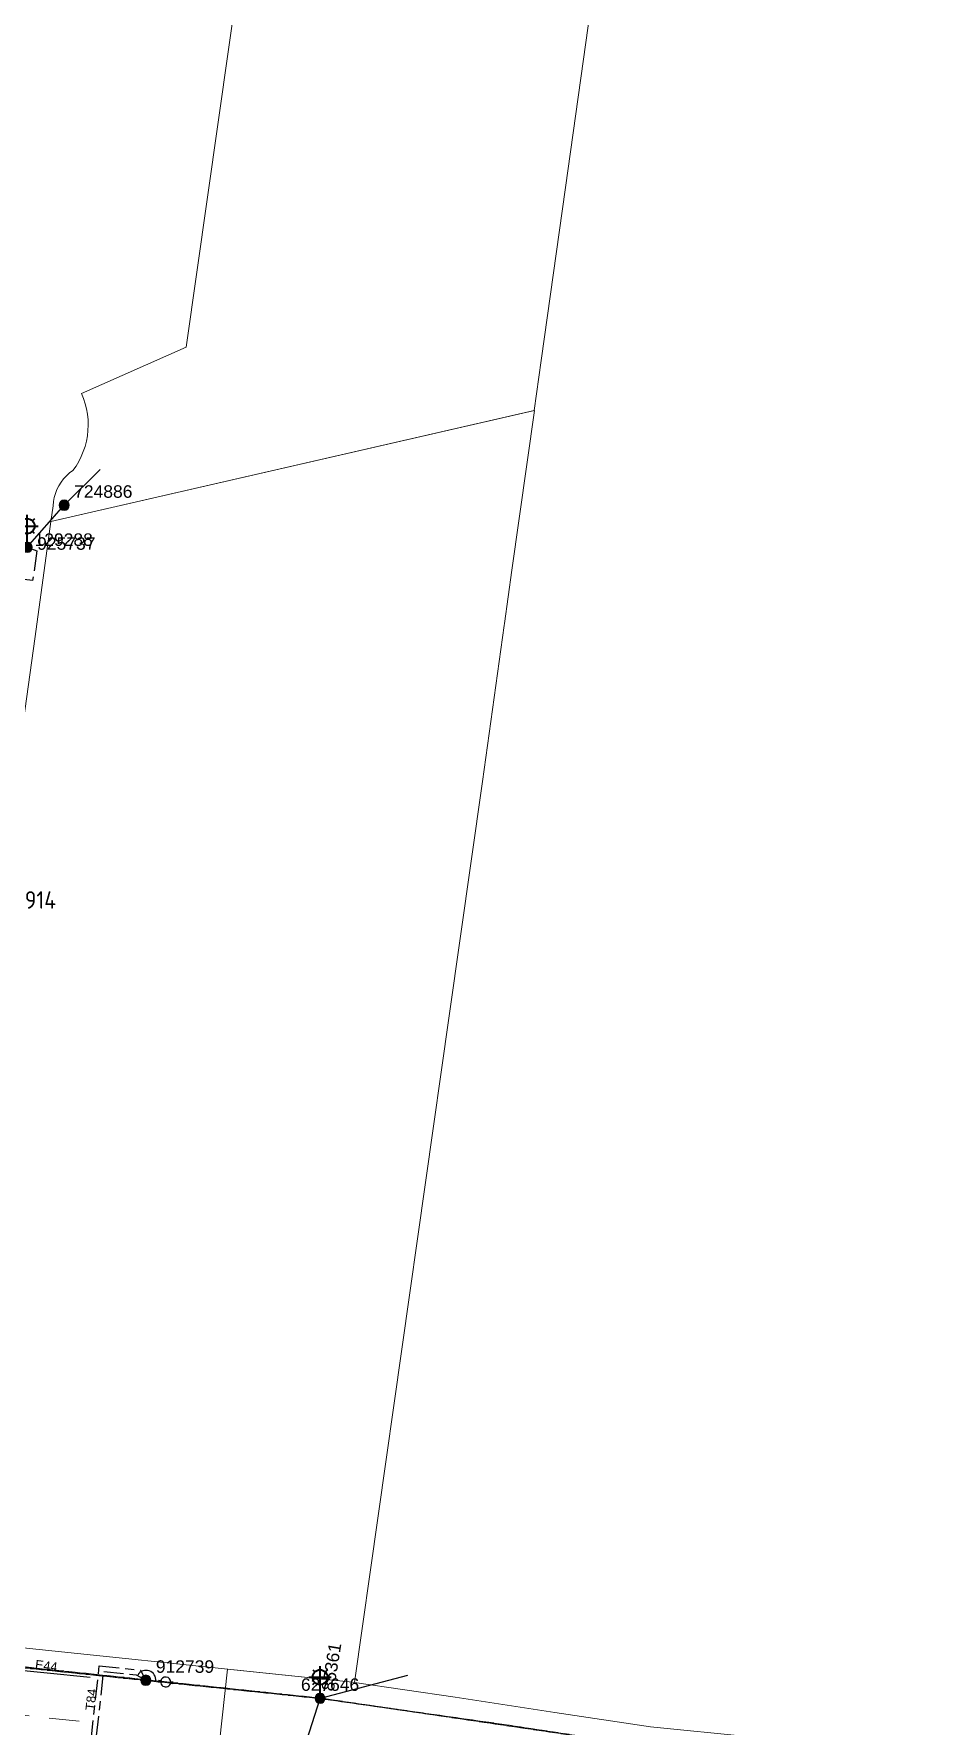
# Model space of a CAD drawing. Header units: metres. Extents: x 276563 to 554027, y 6210407 to 12421560.
# Drawn here: x 277182.7 to 277361, y 6210752 to 6211090.7 of the extents above; entities that cross this region are included whole.
import ezdxf
from ezdxf.enums import TextEntityAlignment as Align

# ---------------------------------------------------------------- set-up
doc = ezdxf.new("R2010")
doc.units = ezdxf.units.M
for name, pattern in [('Cable Exist OH', [1, 1, 0]), ('Cable Exist UG', [8.2, 4, -1.2, 1.8, -1.2]), ('Dash', [5, 3, -2])]:
    doc.linetypes.add(name, pattern=pattern)
doc.layers.get('0').update_dxf_attribs({"color": 6})
for name, color, linetype, lineweight in [('Cadastre Buildings_SP_EXT', 9, 'Continuous', 5), ('Cadastre Land Parcels_SP_EXT', 9, 'Continuous', 5), ('Cadastre Roads_SP_EXT', 9, 'Continuous', 5)]:
    doc.layers.add(name, color=color, linetype=linetype, lineweight=lineweight)
for name, color, linetype in [('Equip_SP_LV_EXT', 7, 'Continuous'), ('Equip_SP_SL_EXT', 7, 'Continuous'), ('Mains_HV_EXT', 7, 'Continuous'), ('Mains_LV_EXT', 7, 'Continuous'), ('Mains_SL_EXT', 7, 'Continuous'), ('OH_Details_SP_MISC', 7, 'Continuous'), ('Services_SP_EXT', 7, 'Continuous'), ('Sub_SP_TR_HV_LV_EXT', 7, 'Continuous'), ('SupportsOH_SP_TR_HV_LV_SL_EXT', 7, 'Continuous'), ('UG_Details_SP_MISC', 7, 'Continuous')]:
    doc.layers.add(name, color=color, linetype=linetype)
doc.styles.add('iecARIAL', font='arial.ttf', dxfattribs={"height": 2})
doc.styles.add('iecISOCP', font='isocp.shx')
doc.styles.add('POLE_LABEL', font='arial.ttf')
doc.styles.get("Standard").update_dxf_attribs({"font": 'arial.ttf'})

# ---------------------------------------------------------------- blocks, each defined once
blk = doc.blocks.new('LV_OH_LINKS_OPEN_EXT')
for p, q in [((-0.17, 4.97), (-0.17, 5.46)), ((0.17, 4.97), (0.17, 5.46)), ((-0.17, 3), (-0.17, 2.5)), ((0.17, 3), (0.17, 2.5))]:
    blk.add_line(p, q)
blk.add_lwpolyline([(0, 2.99, 1), (0, 4.98, 1)], format="xyb", close=True)
at = {"flags": 9}
for tag, p in [('ACTUAL_STATUS', (0, 0)), ('CONSTRUCTED_VOLTAGE', (0, -0.2)), ('OPERATING_VOLTAGE', (0, -0.6)), ('ORIENTATION', (0, -0.8)), ('OWNED_BY', (0, -1)), ('STATE', (0, -1.2)), ('SWITCH_TYPE', (0, -1.4)), ('NO_PHASES', (0, -0.4)), ('USAGE', (0, -1.6)), ('LEGEND', (0, -1.8)), ('NOTES', (0, -2))]:
    blk.add_attdef(tag, text='', height=0.2, dxfattribs=at).set_placement(p, align=Align.MIDDLE_LEFT)
at = {"flags": 1}
blk.add_attdef('Z', (0, 0), '', height=0.2, dxfattribs=at)
blk = doc.blocks.new('SL_LANTERN_EXT')
at = {"lineweight": 40}
for p, q in [((-2.25, 4.22), (2.25, 4.22)), ((-1.46, 5.68), (-1.06, 5.28)), ((0, 1.97), (0, 6.47)), ((1.46, 5.68), (1.06, 5.28)), ((-1.46, 2.76), (-1.06, 3.16)), ((0, 0), (0, 2.72)), ((1.46, 2.76), (1.06, 3.16))]:
    blk.add_line(p, q, dxfattribs=at)
blk.add_circle((0, 4.22), 1.5, dxfattribs=at)
at = {"style": 'iecARIAL', "flags": 8}
blk.add_attdef('ASSET_NUM', (1.5, 1.5), '', height=2.5, dxfattribs=at)
for tag, p, height, flags in [('OPERATING_VOLTAGE', (0.98, -1.65), 0.2, 9), ('ORIENTATION', (0.98, -1.85), 0.2, 9), ('OWNED_BY', (0.98, -2.05), 0.2, 9), ('STATE', (0.98, -2.25), 0.2, 9), ('CONSTRUCTED_VOLTAGE', (0.98, -0.65), 0.2, 9), ('CONTROL_TYPE', (0.98, -0.85), 0.2, 9), ('LANTERN_PURPOSE', (0.98, -1.05), 0.2, 9), ('LANTERN_TYPE', (0.98, -1.25), 0.2, 9), ('NO_PHASES', (0.98, -1.45), 0.2, 9), ('USAGE', (0.98, -2.45), 0.2, 9), ('CEXIST', (0.98, -2.65), 0.2, 9), ('CNEW', (0.98, -2.85), 0.2, 9), ('CNUMBER', (0.98, -3.05), 0.2, 9), ('CREMOVE', (0.98, -3.25), 0.2, 9), ('CREPLACE', (0.98, -3.45), 0.2, 9), ('LNUMBER', (2.18, -3.25), 2.5, 8), ('LKINGHEIGHT', (0.98, -3.65), 0.2, 9), ('LBRACKET', (0.98, -3.85), 0.2, 9), ('LBRACKETVOCAB', (0.98, -4.05), 0.2, 9), ('LCATEGORY', (0.98, -4.25), 0.2, 9), ('LCHARGE1', (0.98, -4.45), 0.2, 9), ('LCHARGE1PERCENT', (0.98, -4.65), 0.2, 9), ('LCHARGE2', (0.98, -4.85), 0.2, 9), ('LCHARGE2PERCENT', (0.98, -5.05), 0.2, 9), ('LCHARGE3', (0.98, -5.25), 0.2, 9), ('LCHARGE3PERCENT', (0.98, -5.45), 0.2, 9), ('LEXIST', (0.98, -5.65), 0.2, 9), ('LLAMP', (0.98, -5.85), 0.2, 9), ('LLAMPVOCAB', (0.98, -6.05), 0.2, 9), ('LMAST', (0.98, -6.25), 0.2, 9), ('LMASTVOCAB', (0.98, -6.45), 0.2, 9), ('LNEW', (0.98, -6.65), 0.2, 9), ('LANTNUMBER', (0.98, -6.85), 0.2, 9), ('STREETNAME', (0.98, -9.25), 0.2, 9), ('SUBURB', (0.98, -9.45), 0.2, 1), ('LOUTREACH', (0.98, -7.25), 0.2, 9), ('LOUTREACHVOCAB', (0.98, -7.45), 0.2, 9), ('LRATECODE', (0.98, -7.65), 0.2, 9), ('LREMOVE', (0.98, -7.85), 0.2, 9), ('LREPLACE', (0.98, -8.05), 0.2, 9), ('LTYPE', (0.98, -8.25), 0.2, 9), ('LTYPEVOCAB', (0.98, -8.45), 0.2, 9), ('LEGEND', (0.98, -8.65), 0.2, 9), ('LOCATION', (0.98, -8.85), 0.2, 9), ('NOTES', (0.98, -9.05), 0.2, 9)]:
    blk.add_attdef(tag, p, '', height=height, dxfattribs=dict(flags=flags))
blk = doc.blocks.new('POLE_EXT')
blk.add_hatch(color=256).paths.add_polyline_path([(-1, 0, 1), (1, 0, 1)])
blk.add_lwpolyline([(-1, 0, 1), (1, 0, 1)], format="xyb", close=True)
for tag, height, flags, p in [('pNumber', 2.5, 8, (-17.84, 2.07)), ('OWNED_BY', 0.2, 9, (1.35, -0.4)), ('SPECIAL_USE', 0.2, 9, (1.35, -0.8)), ('STATE', 0.2, 9, (1.35, -1)), ('cLV', 0.2, 9, (1.35, -1.4)), ('hDepth', 0.2, 9, (1.35, -1.6)), ('hDia', 0.2, 9, (1.35, -1.8)), ('cHV', 0.2, 9, (1.35, -2)), ('cLinedev', 0.2, 9, (1.35, -3.4)), ('PARENT', 0.2, 9, (1.35, -0.6)), ('USAGE', 0.2, 9, (1.35, -1.2)), ('LBRACKET', 0.2, 9, (1.35, -2.2)), ('LExisting', 0.2, 9, (1.35, -2.4)), ('LANTNUMBER', 0.2, 9, (1.35, -2.6)), ('LOther', 0.2, 9, (1.35, -2.8)), ('LRemove', 0.2, 9, (1.35, -3)), ('LEGEND', 0.2, 9, (1.35, -3.2)), ('pExisting', 0.2, 9, (1.35, -3.8)), ('pFooting', 0.2, 9, (1.35, -4.4)), ('pNew', 0.2, 9, (1.35, -4.6)), ('pRelocate', 0.2, 9, (1.35, -5)), ('pRemove', 0.2, 9, (1.35, -5.2)), ('pReplace', 0.2, 9, (1.35, -5.4)), ('pStay', 0.2, 9, (1.35, -5.6)), ('pType', 0.2, 9, (1.35, -5.8)), ('cspan', 0.2, 9, (1.35, -6)), ('STREETNAME', 0.2, 9, (1.35, -6.2)), ('SUBURB', 0.2, 9, (1.35, -6.4)), ('LOCATION', 0.2, 9, (1.35, -3.6)), ('PFNUMBER', 0.2, 9, (1.35, -4)), ('NEWPFNUMBER', 0.2, 9, (1.35, -4.2)), ('NOTES', 0.2, 9, (1.35, -6.6)), ('MAINTAINED_BY', 0.2, 9, (1.36, -6.81)), ('OPERATED_BY', 0.2, 9, (1.36, -7.01))]:
    blk.add_attdef(tag, text='', height=height, dxfattribs=dict(flags=flags)).set_placement(p, align=Align.MIDDLE_LEFT)
at = {"style": 'POLE_LABEL'}
for tag, height, flags, p in [('STRUCTURE_PLANT_NUMBER', 0.2, 9, (1.35, 0.03)), ('ASSET_NUM', 2.5, 8, (2, 2)), ('STREET_CODE', 0.2, 9, (1.35, -0.2))]:
    blk.add_attdef(tag, text='', height=height, dxfattribs=dict(at, flags=flags)).set_placement(p, align=Align.MIDDLE_LEFT)
at = {"flags": 1}
blk.add_attdef('Z', (1.35, -7.33), '', height=0.2, dxfattribs=at)
blk = doc.blocks.new('SUB_POLE_EXT')
blk.add_wipeout([(0, 4.22), (0.42, 4.2), (0.83, 4.14), (1.21, 4.05), (1.62, 3.9), (1.99, 3.72), (2.35, 3.51), (2.68, 3.26), (2.99, 2.99), (3.28, 2.66), (3.52, 2.34), (3.76, 1.92), (3.9, 1.62), (4.04, 1.23), (4.18, 0.63), (4.22, 0), (4.18, -0.61), (4.06, -1.15), (3.9, -1.62), (3.58, -2.24), (3.22, -2.73), (2.97, -3.01), (2.68, -3.26), (2.36, -3.5), (2, -3.72), (1.64, -3.89), (1.25, -4.03), (0.82, -4.14), (0.42, -4.2), (0, -4.22), (-0.41, -4.2), (-0.8, -4.15), (-1.21, -4.05), (-1.62, -3.9), (-1.99, -3.73), (-2.35, -3.51), (-2.68, -3.26), (-2.96, -3.02), (-3.23, -2.72), (-3.51, -2.35), (-3.71, -2.01), (-3.91, -1.6), (-4.05, -1.21), (-4.16, -0.76), (-4.22, -0.14), (-4.21, 0.39), (-4.14, 0.83), (-4.03, 1.27), (-3.9, 1.63), (-3.71, 2.02), (-3.5, 2.37), (-3.28, 2.67), (-2.99, 2.99), (-2.68, 3.27), (-2.33, 3.52), (-1.98, 3.73), (-1.63, 3.9), (-1.2, 4.05), (-0.78, 4.15), (-0.4, 4.21)])
blk.add_line((2.16, 0.48), (2.16, 0.48, 0))
blk.add_lwpolyline([(-4.22, 0, 1), (4.22, 0, 1)], format="xyb", close=True)
blk.add_lwpolyline([(2.14, 0.52), (0, 4.22), (-3.66, -2.11), (3.66, -2.11)], close=True)
for tag, height, flags, p in [('ASSET_NUM', 3.5, 8, (2, 2)), ('STREET_CODE', 0.2, 9, (1.5, 0)), ('CONSTRUCTED_VOLTAGE', 0.2, 9, (1.5, -0.2)), ('OPERATING_VOLTAGE', 0.2, 9, (1.5, -0.6)), ('OPERATED_BY', 0.2, 9, (1.5, -0.8)), ('ORIENTATION', 0.2, 9, (1.5, -1.2)), ('OWNED_BY', 0.2, 9, (1.5, -1.4)), ('SECONDARY_VOLTAGE', 0.2, 9, (1.5, -1.6)), ('STATE', 0.2, 9, (1.5, -1.8)), ('SUBSTATION_TYPE', 0.2, 9, (1.5, -2)), ('STREETNAME', 0.2, 9, (1.5, -2.8)), ('SUBURB', 0.2, 9, (1.5, -3)), ('Z', 0.2, 1, (1.5, -3.4)), ('NO_PHASES', 0.2, 9, (1.5, -0.4)), ('MAINTAINED_BY', 0.2, 9, (1.5, -1)), ('USAGE', 0.2, 9, (1.5, -2.2)), ('LEGEND', 0.2, 9, (1.5, -2.4)), ('LOCATION', 0.2, 9, (1.5, -2.6)), ('NOTES', 0.2, 9, (1.5, -3.2))]:
    blk.add_attdef(tag, text='', height=height, dxfattribs=dict(flags=flags)).set_placement(p, align=Align.MIDDLE_LEFT)

msp = doc.modelspace()

# ---------------------------------------------------------------- linework, layer by layer
at = {"layer": 'Cadastre Buildings_SP_EXT', "linetype": 'Continuous'}
msp.add_lwpolyline([(277249.47, 6211283.19), (277213.19, 6211028.02), (277192.24, 6211018.7), (277192.65, 6211017.71), (277192.99, 6211016.68), (277193.25, 6211015.63), (277193.43, 6211014.56), (277193.55, 6211013.48), (277193.58, 6211012.4), (277193.54, 6211011.32), (277193.42, 6211010.24), (277193.22, 6211009.18), (277192.95, 6211008.13), (277192.61, 6211007.1), (277192.19, 6211006.1), (277191.7, 6211005.13), (277191.15, 6211004.2), (277190.53, 6211003.31), (277189.85, 6211002.81), (277189.23, 6211002.25), (277188.65, 6211001.64), (277188.15, 6211000.97), (277187.7, 6211000.26), (277187.32, 6210999.51), (277187.02, 6210998.72), (277186.79, 6210997.91), (277186.64, 6210997.09), (277186.57, 6210996.25), (277186.13, 6210993.12), (277282.81, 6211015.34), (277284.2, 6211025.29), (277289.05, 6211059.97), (277293.09, 6211088.95), (277296.89, 6211116.28)], dxfattribs=at)
at = {"layer": 'Cadastre Land Parcels_SP_EXT', "linetype": 'Continuous'}
msp.add_lwpolyline([(277261.02, 6210860.83), (277265.78, 6210894.2), (277272.45, 6210941.06), (277276.79, 6210972.28), (277276.87, 6210972.67), (277278.33, 6210983.33), (277282.82, 6211015.34), (277186.13, 6210993.12), (277182.96, 6210970.07), (277156.47, 6210779.4), (277163.22, 6210769.47), (277246.44, 6210760.81), (277246.85, 6210760.76), (277261.02, 6210860.83)], close=True, dxfattribs=at)
at = {"layer": 'Cadastre Roads_SP_EXT', "linetype": 'Continuous'}
msp.add_lwpolyline([(277342.42, 6210736.53), (277342.06, 6210747.46), (277326.12, 6210749.85), (277306.07, 6210751.87), (277286.9, 6210754.77), (277267.01, 6210757.79), (277246.85, 6210760.76), (277246.44, 6210760.81), (277221.45, 6210763.41), (277219.3, 6210743.91), (277243.63, 6210740.76), (277263.91, 6210737.66), (277283.28, 6210734.73), (277302.72, 6210731.76), (277303.55, 6210731.64), (277323.1, 6210728.62), (277342.78, 6210725.6), (277342.42, 6210736.53)], close=True, dxfattribs=at)
at = {"layer": 'Mains_HV_EXT', "linetype": 'Cable Exist OH'}
for points in [[(277205.13, 6210761.26), (277126.37, 6210769.56)], [(277314.13, 6210746.68), (277239.96, 6210757.58), (277205.13, 6210761.26)]]:
    msp.add_lwpolyline(points, dxfattribs=at)
at = {"layer": 'Mains_HV_EXT', "linetype": 'Cable Exist UG'}
msp.add_lwpolyline([(277194.58, 6210721.75), (277194.62, 6210723.57), (277199.85, 6210722.81), (277199.85, 6210722.81), (277202.77, 6210743.15), (277197.87, 6210749.71), (277195.25, 6210750.05), (277196.69, 6210762.97), (277196.69, 6210762.97), (277203.2, 6210762.27), (277205.02, 6210761.27)], dxfattribs=at)
at = {"layer": 'Mains_HV_EXT', "linetype": 'Continuous'}
msp.add_lwpolyline([(277207.14, 6210761.04, 0.77783), (277203.5, 6210762.26)], format="xyb", dxfattribs=at)
at = {"layer": 'Mains_LV_EXT', "linetype": 'Cable Exist UG'}
for points in [[(277181.36, 6210987.96), (277183.3, 6210987.21), (277183.3, 6210987.21), (277182.48, 6210981.29), (277164.7, 6210983.3), (277161.44, 6210987.31), (277161.44, 6210987.31), (277154.99, 6210987.96), (277152.83, 6210986.16), (277152.83, 6210986.16), (277148.03, 6210986.65)], [(277198.25, 6210718.74), (277198.86, 6210722.95), (277198.86, 6210722.95), (277201.37, 6210740.43), (277200.3, 6210741.07), (277200.69, 6210744.34), (277197.31, 6210748.78), (277194.15, 6210749.19), (277195.81, 6210764.07), (277204.02, 6210763.21), (277205.12, 6210761.19)]]:
    msp.add_lwpolyline(points, dxfattribs=at)
at = {"layer": 'Mains_LV_EXT', "linetype": 'Cable Exist OH'}
for points in [[(277126.54, 6210769.58), (277162.38, 6210765.63), (277205.09, 6210761.19)], [(277205.09, 6210761.19), (277205.12, 6210761.19), (277239.96, 6210757.58)], [(277239.96, 6210757.58), (277276.8, 6210752.35)]]:
    msp.add_lwpolyline(points, dxfattribs=at)
at = {"layer": 'Mains_SL_EXT', "linetype": 'Cable Exist OH'}
for points in [[(277162.38, 6210765.63), (277205.12, 6210761.19), (277239.96, 6210757.58)], [(277239.96, 6210757.58), (277276.8, 6210752.35), (277314.13, 6210746.68), (277360.98, 6210740.64)]]:
    msp.add_lwpolyline(points, dxfattribs=at)
at = {"layer": 'OH_Details_SP_MISC', "color": 7, "linetype": 'Continuous'}
msp.add_line((277164.73, 6210764.79), (277193.99, 6210761.8), dxfattribs=at)
at = {"layer": 'Services_SP_EXT'}
for points in [[(277188.78, 6210996.35), (277195.95, 6211003.52)], [(277181.36, 6210987.96), (277188.75, 6210996.39)], [(277257.42, 6210762.14), (277239.96, 6210757.58)], [(277253.27, 6210736.35), (277236.23, 6210745.85), (277239.96, 6210757.58)]]:
    msp.add_lwpolyline(points, dxfattribs=at)
at = {"layer": 'UG_Details_SP_MISC', "color": 8, "linetype": 'Dash', "lineweight": 0, "ltscale": 2}
msp.add_line((277191.75, 6210753.03), (276959.58, 6210776.9), dxfattribs=at)

# ---------------------------------------------------------------- block references
at = {"layer": 'Equip_SP_LV_EXT', "rotation": 265.1624953110579}
msp.add_blockref('LV_OH_LINKS_OPEN_EXT', (277205.12, 6210761.19), dxfattribs=at)
at = {"layer": 'Equip_SP_SL_EXT'}
ref = msp.add_blockref('SL_LANTERN_EXT', (277181.36, 6210987.96), dxfattribs=at)
ref.add_attrib('ASSET_NUM', '129288', dxfattribs={"layer": '0', "height": 2.5, "rotation": 0.0893, "style": 'iecARIAL'}).set_placement((277182.86, 6210989.46), align=Align.MIDDLE_LEFT)
ref = msp.add_blockref('SL_LANTERN_EXT', (277239.96, 6210757.58), dxfattribs=at)
ref.add_attrib('ASSET_NUM', '85361', dxfattribs={"layer": '0', "height": 2.5, "rotation": 80.8444, "style": 'iecARIAL'}).set_placement((277241.46, 6210759.08), align=Align.MIDDLE_LEFT)
at = {"layer": 'SupportsOH_SP_TR_HV_LV_SL_EXT'}
ref = msp.add_blockref('POLE_EXT', (277188.78, 6210996.35), dxfattribs=at)
ref.add_attrib('ASSET_NUM', '724886', dxfattribs={"layer": '0', "height": 2.5, "style": 'POLE_LABEL'}).set_placement((277190.78, 6210997.1), align=Align.BOTTOM_LEFT)
ref = msp.add_blockref('POLE_EXT', (277181.38, 6210987.94), dxfattribs=at)
ref.add_attrib('ASSET_NUM', '925737', dxfattribs={"layer": '0', "height": 2.5, "style": 'POLE_LABEL'}).set_placement((277183.38, 6210988.69), align=Align.MIDDLE_LEFT)
ref = msp.add_blockref('POLE_EXT', (277205.12, 6210761.19), dxfattribs=at)
ref.add_attrib('ASSET_NUM', '912739', dxfattribs={"height": 2.5, "style": 'POLE_LABEL'}).set_placement((277207.12, 6210761.94), align=Align.BOTTOM_LEFT)
ref = msp.add_blockref('POLE_EXT', (277239.96, 6210757.58), dxfattribs=at)
ref.add_attrib('ASSET_NUM', '627646', dxfattribs={"layer": '0', "height": 2.5, "rotation": 359.958, "style": 'POLE_LABEL'}).set_placement((277241.96, 6210758.33), align=Align.BOTTOM_CENTER)

# ---------------------------------------------------------------- texts
at = {"layer": 'Mains_LV_EXT'}
for s, rotation, p in [('E44', 352.7668, (277182.88, 6210763.5)), ('E44', 352.7668, (277182.88, 6210763.5)), ('T84', 83.6256, (277194.81, 6210755.09))]:
    msp.add_text(s, height=1.8, rotation=rotation, dxfattribs=at).set_placement(p)

# ---------------------------------------------------------------- next in the draw order: block references
at = {"layer": 'Sub_SP_TR_HV_LV_EXT', "color": 7}
ref = msp.add_blockref('SUB_POLE_EXT', (277171.23, 6210918.48), dxfattribs=at)
ref.add_attrib('ASSET_NUM', '19914', dxfattribs={"layer": '0', "color": 1, "height": 3.5, "style": 'iecISOCP'}).set_placement((277177.02, 6210917.36), align=Align.MIDDLE_LEFT)

doc.saveas('drawing.dxf')
